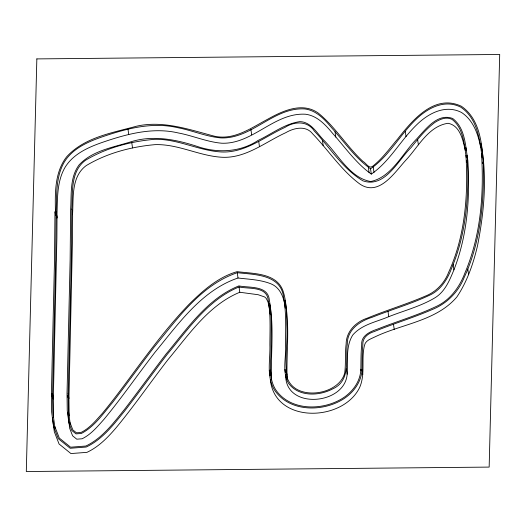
<?xml version="1.0" encoding="UTF-8"?>
<svg xmlns="http://www.w3.org/2000/svg" width="526" height="526" viewBox="0 0 526 526"><rect width="100%" height="100%" fill="white"/><g stroke="black" fill="none" stroke-linecap="round" stroke-linejoin="round"><path stroke-width="0.79" d="M285.684 374.795C284.796 410.076 344.951 405.105 347.167 374.203C348.015 361.244 345.51 346.739 352.67 335.128C361.678 324.47 376.471 321.932 388.74 316.678C404.369 310.498 421.01 306.283 435.469 297.486C445.2 291.272 449.691 280.102 453.912 269.877C467.443 235.378 470.178 197.263 467.844 160.542C465.431 146.182 465.378 128.226 452.715 118.501C437.547 112.742 425.672 129.264 416.697 138.897C402.817 152.954 391.607 177.334 370.659 181.523C349.52 177.827 337.646 153.592 323.385 139.784C316.698 132.802 310.741 121.815 299.846 121.618C284.533 123.801 271.817 133.939 258.121 140.416C240.099 152.402 217.133 153.349 197.072 146.379C176.046 139.535 153.211 134.972 131.493 141.625C113.517 147.333 92.642 150.403 79.17 164.816C69.623 177.472 71.608 194.416 70.642 209.322L70.136 259.798L67.032 393.33L67.256 410.668L68.886 422.917L71.838 430.505L76.02 433.878L81.346 433.477C94.47 426.658 102.951 413.877 112.262 402.85C126.51 384.388 140.067 365.412 154.276 346.923C177.722 318.513 200.879 285.033 237.259 272.705C254.584 274.644 280.963 274.296 283.567 297.21C286.42 312.832 285.592 328.809 285.519 344.609C286.433 357.299 281.818 371.336 288.366 383.046C298.222 396.946 318.934 396.242 332.649 388.911C350.993 380.752 345.326 359.909 347.292 344.096C347.121 329.822 359.797 321.064 372.099 317.303C390.943 309.781 410.536 304.113 428.946 295.52C440.255 290.654 447.185 279.865 451.413 268.766C466.569 233.235 469.448 193.43 467.088 155.242M54.697 426.218L59.313 438.086L70.615 447.199L85.843 446.035C102.07 438.355 113.005 423.594 124.031 410.004C138.292 391.522 151.869 372.513 166.098 353.998C187.217 328.737 207.29 298.636 238.909 285.901C249.298 288.038 268.023 285.131 269.345 300.05C271.955 314.818 271.094 329.914 271.054 344.832C271.594 359.764 267.241 376.202 275.663 389.713C289.662 410.214 319.775 410.872 339.987 399.832C351.25 393.737 360.409 382.468 360.869 369.278C361 361.184 360.889 353.058 361.691 344.99C360.862 335.476 370.232 331.577 377.629 329.052C396.926 321.373 417 315.567 435.798 306.671C449.993 300.333 459.553 287.209 464.912 273.001C480.882 235.655 484.052 193.811 481.507 153.638M54.967 211.616L54.513 260.028L51.403 393.718L51.64 412.036L53.567 426.481L58.314 438.697L70.182 448.264L86.205 447.041C102.669 439.282 113.807 424.37 124.971 410.576C139.239 392.094 152.816 373.085 167.044 354.563C187.966 329.539 207.816 299.748 239.041 286.953C248.864 289.162 266.998 285.98 268.207 300.28C270.791 314.975 269.937 329.999 269.891 344.852C270.403 359.962 266.09 376.59 274.644 390.246C288.984 411.273 319.841 412.042 340.578 400.707C352.144 394.441 361.54 382.856 362.026 369.311C362.158 361.224 362.046 353.117 362.841 345.063C362.23 337.837 368.042 333.366 374.308 331.538C393.435 323.674 413.318 317.763 432.287 309.505C446.83 303.706 458.455 291.956 464.202 277.412C480.429 242.65 483.986 203.404 483.473 165.486C482.086 144.525 480.31 119.33 461.381 106.252C434.509 93.529 412.41 120.184 397.636 139.028C389.575 148.496 382.224 158.865 372.323 166.538C368.877 168.997 365.748 162.626 362.966 161.403C346.812 146.511 335.404 126.996 318.322 113.129C302.516 101.774 282.856 110.73 267.964 119.073C250.843 128.107 232.689 141.625 212.208 135.616C187.716 129.041 162.488 120.48 136.852 126.128C112.452 132.835 84.43 137.207 66.598 156.873C53.856 173.356 55.151 195.771 55.506 215.404M270.298 379.331C274.447 424.107 343.011 422.187 359.699 387.36C365.471 374.118 361.125 359.291 364.439 345.516C365.327 340.394 371.08 338.843 375.064 336.837C402.18 323.845 436.383 321.018 456.824 297.012C467.187 281.614 473.328 263.638 477.529 245.681C484.052 212.307 487.431 177.472 481.014 143.835M55.033 428.348L52.797 411.937L52.561 393.691L55.671 260.008L56.124 211.445C56.907 194.771 55.618 176.743 64.448 161.811C73.088 147.938 88.966 141.343 103.813 136.319C127.377 128.37 152.632 121.822 177.479 127.64C192.141 130.369 206.041 136.635 220.979 137.917C251.961 139.12 273.651 106.975 304.863 108.941C316.58 110.453 324.871 119.678 332.031 128.239C344.451 142.073 355.208 157.931 370.541 168.8L371.297 174.099C389.667 161.515 400.332 140.705 416.119 125.352C427.796 113.609 445.187 104.102 461.493 112.459C473.433 120.263 478.279 134.367 480.725 147.753M53.547 417.236L53.317 398.991L56.887 237.851L57.018 217.153L56.262 211.846M70.346 424.732L68.406 410.569L68.189 393.297L71.293 259.778L71.792 209.111L72.634 216.028L72.516 237.555L68.939 398.603L69.162 415.869M270.088 373.901L270.048 375.505L269.838 373.986M271.501 379.963C270.634 355.142 274.033 330.026 270.101 305.356M465.937 155.367C468.337 194.732 465.24 235.891 448.685 272.179C444.509 283.1 436.034 292.068 425.034 296.237C406.164 304.383 386.406 310.255 367.411 318.112C355.984 321.833 346.174 331.38 346.141 344.03C344.938 353.636 345.937 363.381 344.721 372.96C342.663 381.113 335.614 386.853 328.112 389.917C314.502 395.591 293.883 394.336 287.544 378.805C283.981 361.079 287.998 342.617 286.834 324.608C286.591 313.759 286.571 302.687 283.442 292.2C277.577 272.613 253.44 273.822 237.127 271.646C217.922 277.176 202.641 290.825 188.762 304.613C171.805 322.267 156.755 341.617 142.092 361.184C128.982 378.681 116.305 396.525 102.36 413.37C95.956 420.452 89.749 428.21 80.984 432.471L76.454 432.813L72.838 429.9L70.017 422.654M287.124 379.055C286.131 352.854 290.214 326.146 284.921 300.234M71.806 209.151C72.805 192.582 70.28 171.555 85.422 160.338C106.028 147.878 130.455 141.441 154.302 139.344C176.815 138.601 197.25 150.035 219.395 151.83C244.038 154.046 263.796 137.076 284.954 127.417C294.323 121.23 307.625 120.638 314.311 131.02C330.243 147.793 342.735 168.853 362.973 180.859C385.045 188.518 398.182 159.963 411.115 147.543C418.308 138.594 425.514 129.488 434.746 122.532C439.821 119.27 446.199 116.391 452.077 119.409C463.531 128.252 464.156 144.38 466.26 157.524M72.562 214.45L72.549 214.411C73.574 197.855 71.036 176.848 86.172 165.637C106.778 153.184 131.211 146.741 155.058 144.643C177.571 143.907 198.006 155.341 220.151 157.129C244.794 159.345 264.545 142.382 285.703 132.716C294.021 127.831 305.981 125.122 312.792 133.979C328.665 150.443 341.262 170.292 359.81 184.008C379.088 197.211 394.796 172.107 405.954 160.068C418.361 146.8 428.453 126.115 448.053 123.288C460.276 125.582 462.952 140.251 465.293 150.449M482.04 157.346C479.843 139.331 477.161 118.126 460.743 107.159C444.431 98.796 427.04 108.31 415.362 120.053C399.576 135.406 388.911 156.215 370.541 168.8M57.018 217.153L56.88 216.751C57.663 200.077 56.374 182.049 65.198 167.11C73.844 153.237 89.722 146.649 104.569 141.625C128.134 133.67 153.388 127.128 178.235 132.946C192.897 135.669 206.79 141.941 221.729 143.223C252.717 144.42 274.408 112.281 305.613 114.241C317.336 115.759 325.627 124.978 332.78 133.538C345.207 147.379 355.964 163.238 371.297 174.099M285.243 307.999C284.25 298.42 280.555 287.584 270.811 283.777C260.396 279.654 249.008 279.326 238.015 278.004C201.636 290.332 178.478 323.819 155.032 352.223C137.851 374.44 121.907 397.61 104.023 419.281C97.488 426.547 91.083 434.443 82.102 438.776L76.776 439.184L72.595 435.811L69.642 428.223L67.966 412.818M269.595 309.347L268.069 302.194L266.287 298.466L264.723 296.993L258.187 294.724L239.79 292.259C208.572 305.054 188.722 334.845 167.801 359.869C150.482 382.277 134.393 405.638 116.345 427.48C107.981 437.33 98.822 446.791 86.954 452.347L70.938 453.563L59.07 443.997L54.316 431.787L52.39 417.342M269.549 303.265L269.917 304.659M465.734 147.221L466.437 150.252M467.798 268.99L468.554 274.296M453.156 264.578L453.912 269.877M417.611 139.502L418.367 144.801M405.27 131.322L406.026 136.622M373.243 167.169L373.999 172.469M393.481 324.246L394.237 329.546M368.338 167.189L369.094 172.495M387.991 311.379L388.74 316.678M335.042 131.809L335.798 137.108M362.026 369.311L362.782 374.611M360.869 369.278L361.086 370.797M322.451 140.429L323.207 145.728M346.41 368.904L347.167 374.203M258.7 141.29L259.456 146.59M286.091 369.436L286.848 374.742M250.915 129.455L251.671 134.755M284.934 369.489L285.362 372.52M270.456 370.146L271.212 375.452M269.299 370.199L269.621 372.474M237.259 272.705L238.015 278.004M239.041 286.953L239.79 292.259M131.776 142.618L132.526 147.918M127.989 129.225L128.745 134.524M56.124 211.445L57.032 218.034M55.105 212.037L55.539 215.068M68.189 393.297L68.939 398.603M67.354 395.598L67.571 397.117M52.561 393.691L53.317 398.991M51.403 393.718L51.831 396.749M269.799 310.905L270.121 314.14M482.473 162.12L482.585 163.711M466.693 160.673L466.799 162.264M36.846 58.905L26.3 471.526L489.154 467.095L499.7 54.474L36.846 58.905"/></g></svg>
